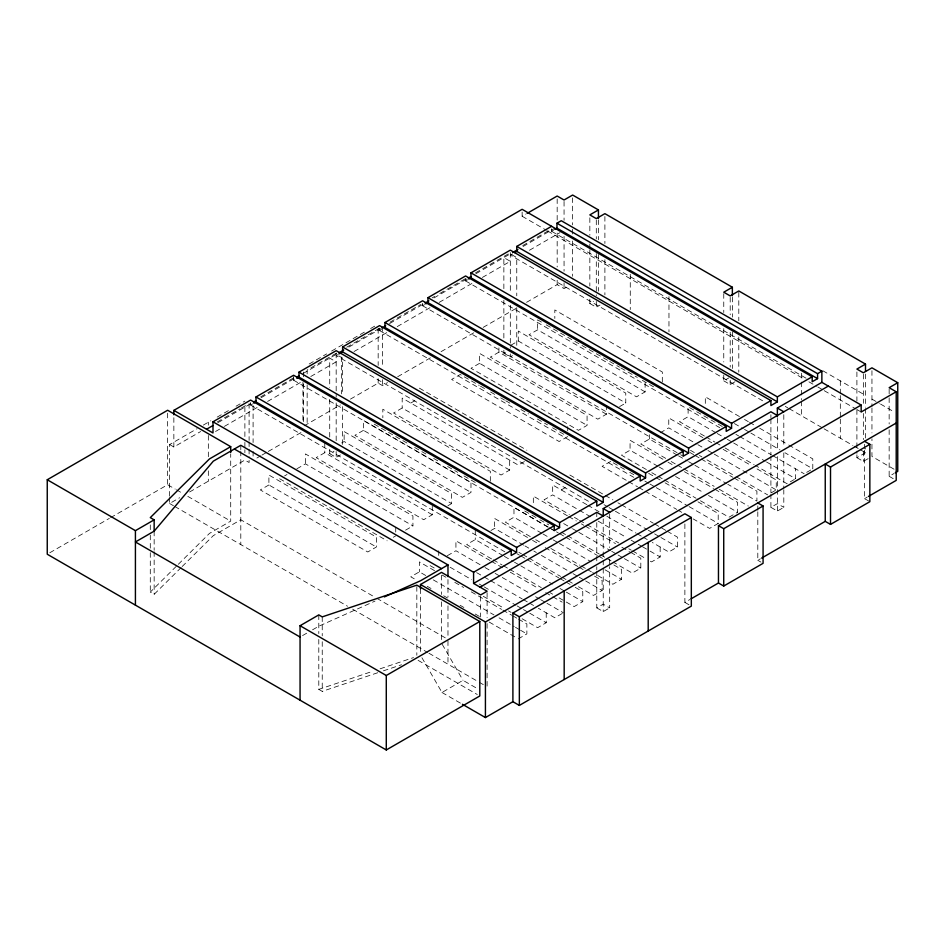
<?xml version="1.0" encoding="UTF-8"?>
<svg xmlns="http://www.w3.org/2000/svg" width="945" height="945" viewBox="0 0 945 945"><rect width="100%" height="100%" fill="white"/><g stroke="black" fill="none" stroke-linecap="round" stroke-linejoin="round"><path stroke-width="0.71" stroke-dasharray="4.72 3.54" d="M181.133 567.555L154.153 594.322L150.29 592.09L177.282 565.323M178.321 564.295L209.459 533.405L230.71 521.132L230.71 453.966M182.172 566.516L213.31 535.638L240.798 519.774L375.519 597.559M522.136 212.082L522.136 216.251L525.892 214.09M169.639 496.149L169.639 444.552L197.103 428.699M203.34 425.096L210.853 420.761M217.161 417.123L228.501 410.567M236.061 406.208L244.885 401.117M309.169 364.002L326.639 353.914M331.636 351.032L365.573 331.435M370.605 328.529L375.649 325.612M169.639 444.552L173.856 446.997L200.647 431.534M217.22 421.966L240.184 408.712M241.447 407.968L247.826 404.295M260.678 396.865L293.529 377.906M336.479 353.111L307.149 370.038L307.149 374.468M346.685 347.217L379.843 328.069M390.049 322.174L420.667 304.503M432.148 297.876L434.7 296.399M439.803 293.458L452.56 286.087M453.836 285.355L465.318 278.728M475.524 272.833L509.969 252.941M522.727 245.582L549.517 230.107M217.964 422.651L250.992 403.586M261.151 397.715L295.431 377.917M303.05 373.523L336.172 354.399L342.622 358.131L342.622 394.88M348.87 347.063L380.634 328.73M389.529 323.603L423.821 303.794M433.991 297.923L467.019 278.858M475.914 273.719L510.312 253.862L516.761 257.595L516.761 295.82M523.022 246.527L554.809 228.17M250.614 402.558L250.614 405.039L252.764 403.798M293.611 376.5L293.611 380.221L295.761 378.98M338.322 354.399L336.172 355.639L589.113 501.677M379.595 328.092L379.595 330.573L381.745 329.332M422.592 303.262L422.592 305.743L424.742 304.503M465.59 278.444L465.59 280.925L467.74 279.685M512.462 253.862L510.312 255.103L764.529 401.873M551.585 228.796L551.585 231.277L553.735 230.037M215.531 431.499L223.15 427.105M224.414 426.372L258.706 406.574M267.6 401.436L300.616 382.382M310.775 376.512L336.172 361.852L329.722 358.131L329.722 387.533M354.056 351.528L387.084 332.451M397.243 326.592L430.27 307.515M439.165 302.388L473.469 282.579M482.363 277.452L510.312 261.316L503.862 257.595L503.862 289.938M529.472 250.248L559.983 232.635M49.79 552.766L109.348 518.38M110.612 517.647L167.643 484.726L175.203 489.085M169.639 497.613L169.639 503.508L179.621 497.743M189.614 491.979L244.885 460.073L249.102 462.507L249.102 456.612M304.172 425.841L340.377 404.944M350.441 399.121L378.165 383.115L382.394 385.56L387.497 382.607M256.886 458.018L260.678 455.833M261.942 455.1L266.998 452.183M268.262 451.45L302.376 431.759M397.703 376.712L430.873 357.564M441.079 351.67L474.248 332.522M483.178 327.372L517.624 307.479M526.554 302.329L557.172 284.646L564.059 288.615L568.961 285.78M268.9 484.962L260.3 489.923L367.782 551.986L376.382 547.013L376.382 537.091L268.9 475.028L268.9 484.962L376.382 547.013M284.563 475.914L287.02 474.496M296.848 468.826L305.436 463.853L412.93 525.916L412.93 515.994L305.436 453.931L305.436 463.853M432.278 514.741L324.785 452.69L316.185 457.652L423.679 519.715L432.278 514.741L432.278 506.236M341.677 442.933L344.134 441.516L451.627 503.579L451.627 493.644L344.134 431.582L344.134 441.516M363.482 430.341L354.883 435.314L462.377 497.365L470.976 492.404L470.976 482.482L363.482 420.419L363.482 430.341L470.976 492.404M509.674 470.067L402.18 408.004L393.581 412.965L501.074 475.028L509.674 470.067L509.674 460.132M410.78 403.042L416.922 399.499M479.576 363.317L470.976 368.29L578.47 430.341L587.069 425.38L587.069 415.446L479.576 353.395L479.576 363.317L587.069 425.38M606.418 414.205L498.925 352.154L490.325 357.115L597.819 419.178L606.418 414.205L606.418 405.7M510.902 345.232L518.273 340.98L625.767 403.042L625.767 393.108L518.273 331.045L518.273 340.98M645.116 391.868L537.622 329.805L529.023 334.778L636.517 396.829L645.116 391.868L645.116 381.934M329.722 449.288L329.722 453.694L334.022 451.214M503.862 350.217L503.862 353.158L506.012 351.918M589.845 299.152L589.845 303.51L593.531 301.384M329.722 453.694L336.172 457.427L340.472 454.935M503.862 353.158L510.312 356.891L512.462 355.639M589.845 303.51L596.295 307.243L599.981 305.105M393.274 537.268L395.731 535.85M405.559 530.169L412.93 525.916M447.942 505.705L451.627 503.579M524.416 461.55L518.273 465.094L402.18 398.069L402.18 408.004M567.721 436.555L559.121 441.516L451.627 379.453L460.227 374.492L479.198 385.442M619.625 406.586L625.767 403.042M723.764 375.023L723.764 380.835L728.678 377.988M723.764 380.835L730.201 384.544L735.115 381.709M302.565 635.583L307.55 632.701M312.547 629.819L318.796 626.216L375 601.103M425.711 575.493L419.379 571.843L410.78 576.804L415.847 579.722M447.328 555.707L455.927 550.746L483.745 566.799M503.094 555.636L475.276 539.571L466.676 544.533L491.967 559.133M490.939 530.523L494.625 528.397L523.707 545.194M541.792 533.287L513.974 517.234L505.374 522.195L530.665 536.795M590.613 516.797L552.671 494.885L544.072 499.858L569.362 514.458M561.271 489.923L567.413 486.38M610.718 461.373L602.119 466.346L627.409 480.946M657.885 466.263L630.067 450.21L621.467 455.171L646.758 469.771M677.234 455.1L649.416 439.035L640.816 443.996L666.107 458.597M660.165 432.834L668.765 427.861L696.583 443.926M715.932 432.751L688.114 416.698L679.514 421.659L704.805 436.259M518.273 638.867L526.873 633.906L526.873 623.972L518.025 618.857M546.222 612.797L546.222 622.731L537.622 627.693L521.179 618.207M562.192 613.506L554.821 617.77L538.378 608.273M575.186 587.317L582.77 591.7L582.77 601.634L574.17 606.595L557.727 597.098M594.535 576.155L602.119 580.525L602.119 590.46L593.519 595.421L574.548 584.471M613.884 564.98L621.467 569.362L621.467 579.285L612.868 584.258L592.633 572.576M630.693 552.352L640.816 558.188L640.816 568.122L632.217 573.083L613.246 562.133M660.165 547.013L660.165 556.948L651.566 561.909L647.774 559.723M667.241 531.244L677.364 537.091L677.364 547.013L668.765 551.986L652.322 542.489M697.977 501.819L718.212 513.501L718.212 523.435L709.612 528.397L693.169 518.911M714.798 489.191L737.561 502.338L737.561 512.261L728.961 517.234L697.339 498.972M771.344 492.758L776.258 489.923L776.258 479.989L756.024 468.307M794.379 479.458L787.008 483.722L755.386 465.46M806.652 472.37L811.566 469.535M421.931 657.732L441.988 692.484L463.026 680.341L478.135 689.07M596.779 571.123L596.779 607.883L603.229 604.162L609.679 607.883L609.679 566.705M770.907 494.105L770.907 507.347L777.357 503.626L783.807 507.347L783.807 489.699M856.902 454.793L856.902 457.699L865.502 452.726L865.502 448.32M596.779 607.883L603.229 611.604L609.679 607.883M770.907 507.347L777.357 511.068L783.807 507.347M856.902 457.699L863.352 461.42L868.266 458.585M889.15 429.821L889.15 476.315L894.064 473.48M684.877 523.943L684.877 602.402L689.862 599.52M757.807 511.777L757.807 560.302L760.347 558.826M864.58 450.127L864.58 498.641L867.12 497.188M318.796 639.434L318.796 689.377L373.133 671.139M380.091 668.812L413.532 657.59M318.796 689.377L322.233 691.362L377.882 672.686M383.446 670.82L401.53 664.76M822.835 370.759L865.502 395.388M871.951 399.109L879.322 403.361M880.551 404.07L894.064 411.878M551.585 231.277L808.353 379.524M522.136 216.251L546.352 230.237M547.627 230.97L803.817 378.886M808.908 381.827L816.563 386.245M817.838 386.978L822.93 389.919M824.205 390.663L856.075 409.055M857.339 409.787L861.167 411.996M785.283 406.421L787.799 407.874M789.051 408.594L822.835 428.097M824.087 428.817L852.91 445.461M854.162 446.182L859.206 449.099M860.47 449.82L865.502 452.726M894.064 469.216L871.951 456.459L871.951 438.811M889.15 476.315L893.852 479.032M739.451 416.544L705.313 396.829L705.313 405.346M744.506 419.462L748.31 421.659M749.574 422.391L754.63 425.309M759.685 428.227L787.504 444.292M788.768 445.024L812.794 458.892L812.794 468.826L784.976 452.761M864.58 498.641L869.849 501.689M734.395 423.561L743.242 428.664M744.506 429.396L749.574 432.314M750.838 433.046L779.92 449.844M541.414 322.068L537.622 319.882L537.622 329.805M546.222 324.844L608.438 360.766M609.702 361.498L619.566 367.192M620.83 367.924L637.273 377.409M642.328 380.339L653.716 386.907M722.252 426.478L688.114 406.763L688.114 416.698M735.907 434.357L738.695 435.964M739.711 436.555L771.569 454.947M772.585 455.537L804.195 473.788M465.59 280.925L719.806 427.695M717.196 433.483L726.043 438.598M727.307 439.33L732.375 442.248M733.639 442.981L765.249 461.231M766.513 461.963L795.595 478.749L795.595 468.826M706.069 436.992L714.916 442.106M716.18 442.827L719.984 445.024M725.039 447.942L754.122 464.739M702.903 437.641L668.765 417.938L668.765 427.861M707.97 440.571L711.762 442.756M723.138 449.324L750.956 465.389M697.847 444.658L706.695 449.761M707.97 450.493L713.026 453.423M714.29 454.143L776.258 489.923M690.511 450.352L694.303 452.537M699.371 455.466L701.899 456.919M706.954 459.837L734.773 475.902M736.037 476.634L767.659 494.885M689.885 452.466L693.677 454.663M694.941 455.384L699.997 458.313M701.261 459.034L732.883 477.296M734.147 478.016L756.91 491.164L756.91 501.098L727.815 484.301M422.592 305.743L679.372 453.99M680.648 454.734L683.2 456.199M678.498 455.833L687.346 460.936M688.621 461.668L693.677 464.586M694.941 465.318L726.551 483.568M671.163 461.526L676.218 464.444M677.482 465.176L682.55 468.094M683.814 468.826L714.16 486.344M719.216 489.262L748.31 506.059M662.941 459.258L630.067 440.276L630.067 450.21M668.009 462.176L673.064 465.094M684.44 471.673L713.534 488.459M659.149 466.995L664.205 469.913M675.592 476.493L703.411 492.546M708.466 495.475L737.561 512.261M651.814 472.689L656.87 475.618M658.133 476.339L663.201 479.269M664.465 479.989L696.075 498.251M648.66 473.351L654.979 477.001M656.243 477.733L660.035 479.918M665.091 482.836L692.921 498.901M480.462 386.174L485.517 389.092M490.585 392.01L495.641 394.939M500.696 397.857L504.488 400.042M505.752 400.774L512.072 404.425M520.931 409.539L528.515 413.922M537.374 419.025L547.486 424.872M552.541 427.79L565.193 435.09M613.246 462.837L624.621 469.405M629.689 472.323L636.009 475.973M644.856 481.088L648.66 483.285M649.924 484.005L654.979 486.935M656.243 487.655L687.854 505.918M689.118 506.638L718.212 523.435M379.595 330.573L633.811 477.343M628.673 481.678L637.521 486.781M638.796 487.514L643.852 490.431M645.116 491.164L676.726 509.414M677.99 510.146L681.782 512.332M757.807 560.302L760.961 562.121M419.379 388.147L526.873 450.21M569.87 475.028L604.009 494.743M605.284 495.475L612.868 499.858M617.924 502.775L620.452 504.228M621.716 504.961L653.338 523.211M654.601 523.943L665.977 530.511M604.009 504.665L607.812 506.863M609.076 507.595L614.132 510.513M615.396 511.245L647.006 529.495M648.27 530.228L653.338 533.145M654.601 533.878L659.657 536.795M660.921 537.528L677.364 547.013M586.821 504.665L552.671 484.962L552.671 494.885M587.825 505.256L600.725 512.698M606.796 516.206L636.139 533.145M637.143 533.724L642.21 536.654M643.474 537.386L647.266 539.571M598.197 521.167L626.015 537.232M631.071 540.15L641.194 545.997M642.458 546.73L648.778 550.38M650.042 551.1L660.165 556.948M574.418 517.376L578.222 519.561M579.486 520.293L585.805 523.943M587.069 524.676L618.68 542.926M628.803 548.773L631.331 550.226M632.595 550.959L646.51 558.991M567.472 515.84L533.323 496.125L533.323 504.642M568.736 516.572L576.32 520.955M581.376 523.873L583.904 525.337M585.168 526.058L615.526 543.588M621.845 547.238L629.429 551.62M563.669 523.577L571.264 527.96M572.528 528.692L577.584 531.61M578.848 532.342L610.458 550.592M611.734 551.325L616.79 554.242M618.054 554.975L623.109 557.893M624.373 558.625L640.816 568.122M684.877 602.402L689.177 604.883M374.232 424.14L409.646 444.587M414.701 447.505L426.089 454.072M433.672 458.455L438.728 461.373M447.587 466.487L457.699 472.323M464.019 475.973L475.406 482.552M524.723 511.021L538.638 519.053M539.902 519.785L548.75 524.9M561.401 532.2L566.457 535.118M567.721 535.85L599.331 554.101M600.595 554.833L605.662 557.751M606.926 558.483L611.982 561.401M548.124 527.015L513.974 507.3L513.974 517.234M549.388 527.747L558.235 532.85M559.499 533.582L564.555 536.5M565.819 537.232L597.441 555.483M598.705 556.215L602.497 558.412M293.611 380.221L550.38 528.468M551.656 529.2L554.207 530.677M543.056 534.019L551.915 539.134M553.179 539.867L558.235 542.784M559.499 543.517L591.121 561.767M605.024 569.8L621.467 579.285M535.72 539.713L539.524 541.91M550.9 548.478L579.982 565.275M581.246 565.996L591.369 571.843M527.511 537.457L494.625 518.474L494.625 528.397M532.567 540.375L537.622 543.292M545.206 547.675L578.092 566.657M579.356 567.39L583.148 569.575M524.971 545.927L528.775 548.112M533.831 551.029L536.358 552.494M541.414 555.412L571.772 572.942M573.036 573.662L578.092 576.592M579.356 577.312L584.412 580.242M585.676 580.962L602.119 590.46M518.911 552.352L521.439 553.805M522.703 554.538L527.759 557.456M529.023 558.188L560.633 576.438M561.909 577.171L566.965 580.088M568.228 580.821L573.284 583.738M517.01 553.735L519.537 555.199M520.801 555.92L525.857 558.849M527.121 559.57L558.743 577.832M560.007 578.553L565.063 581.482M566.327 582.214L570.118 584.4M250.614 405.039L504.831 551.809M504.358 556.369L513.218 561.472M514.482 562.204L519.537 565.122M520.801 565.854L552.423 584.105M560.007 588.487L565.063 591.405M566.327 592.137L582.77 601.634M493.231 559.865L502.09 564.98M503.354 565.712L508.41 568.63M509.674 569.362L541.284 587.613M550.144 592.728L552.671 594.181M490.077 560.527L455.927 540.812L455.927 550.746M491.341 561.259L505.244 569.292M510.312 572.209L538.13 588.274M545.714 592.645L562.157 602.142M485.009 567.532L490.077 570.449M495.133 573.379L530.547 593.814M535.602 596.744L539.394 598.929M540.658 599.662L545.714 602.579M546.978 603.312L563.421 612.797M476.67 572.646L482.989 576.296M484.253 577.029L489.309 579.946M490.585 580.679L522.195 598.929M523.211 599.508L533.571 605.497M450.115 567.236L471.614 579.651M479.198 584.034L482.989 586.219M484.253 586.951L515.875 605.202M517.139 605.934L522.195 608.864M523.459 609.584L528.515 612.514M529.779 613.234L546.222 622.731M279.649 478.749L387.131 540.812M430.129 565.63L436.46 569.292M483.249 596.295L503.484 607.978M508.54 610.907L511.068 612.36M434.558 570.674L419.379 561.909L419.379 571.843M442.142 575.056L445.934 577.241M454.793 582.356L463.641 587.471M471.236 591.842L501.582 609.371M502.846 610.104L511.694 615.207M512.958 615.939L516.761 618.124M433.294 579.876L493.999 614.923M499.054 617.841L514.222 626.594M515.497 627.326L519.289 629.524M520.553 630.256L526.873 633.906M427.223 586.302L431.014 588.487M443.666 595.787L447.457 597.984M460.097 605.284L463.901 607.47M475.276 614.037L480.332 616.967M489.191 622.07L517.01 638.135M376.795 598.291L445.438 637.922M176.467 489.817L182.775 493.455M187.819 496.373L230.71 521.132M169.639 503.508L173.455 505.717M174.719 506.449L347.559 606.241M352.65 609.171L427.636 652.463M428.912 653.208L478.264 681.699M479.528 682.432L483.308 684.617M418.092 660.342L477.284 694.516M441.988 692.484L462.424 704.285M442.236 644.348L463.026 680.341M889.15 389.139L889.15 396.404M889.15 397.857L889.15 424.01M871.951 370.676L871.951 406.468M871.951 407.933L871.951 432.928M865.502 374.066L865.502 407.153M865.502 408.618L865.502 438.031M864.58 444.244L864.58 448.651M863.352 374.255L863.352 403.302M863.352 413.473L863.352 439.626M863.352 451.249L863.352 461.42M856.902 371.976L856.902 401.034M856.902 409.752L856.902 453.34M840.318 380.847L840.318 394.077M840.318 395.553L840.318 417.607M840.318 419.072L840.318 438.185M801.62 373.204L801.62 380.563M801.62 382.028L801.62 399.676M801.62 401.141L801.62 415.847M783.807 414.713L783.807 447.056M783.807 452.938L783.807 488.234M777.357 418.34L777.357 450.789M777.357 456.565L777.357 511.068M770.907 414.713L770.907 417.655M770.907 419.119L770.907 454.415M770.907 455.88L770.907 492.64M757.807 505.894L757.807 510.3M738.801 292.383L738.801 320.816M738.801 336.94L738.801 372.224M732.363 297.191L732.363 317.095M732.363 331.754L732.363 368.515M730.201 297.38L730.201 314.803M730.201 332.238L730.201 367.109M730.201 380.185L730.201 384.544M723.764 293.659L723.764 312.547M723.764 328.529L723.764 361.947M668.966 296.624L668.966 331.908M662.315 381.945L662.315 372.011L554.821 309.948L554.821 318.465M649.416 434.783L649.416 439.035M630.268 274.274L630.268 309.57M609.679 513.773L609.679 547.592M609.679 559.357L609.679 565.24M604.894 216.499L604.894 243.503M604.894 259.639L604.894 294.923M603.229 518.876L603.229 611.604M598.445 219.878L598.445 239.782M598.445 254.441L598.445 291.202M596.779 512.308L596.779 516.714M596.779 522.597L596.779 554.951M596.779 556.416L596.779 560.834M596.779 566.705L596.779 569.646M596.295 220.067L596.295 238.955M596.295 253.484L596.295 295.62M596.295 301.431L596.295 307.243M589.845 217.799L589.845 235.234M589.845 243.952L589.845 248.311M589.845 249.763L589.845 286.075M572.646 197.871L572.646 224.886M572.646 229.257L572.646 235.14M572.646 241.01L572.646 276.306M567.721 426.62L567.721 430.873M564.059 201.45L564.059 220.339M564.059 236.321L564.059 271.191M564.059 282.815L564.059 288.615M557.172 198.852L557.172 221.449M557.172 233.061L557.172 266.962M557.172 280.228L557.172 284.646M516.761 307.586L516.761 345.811M510.312 252.622L510.312 293.659M510.312 305.329L510.312 348.067M510.312 353.95L510.312 356.891M503.862 300.226L503.862 338.464M498.925 347.89L498.925 352.154M490.325 481.229L490.325 471.307L382.831 409.244L382.831 417.761M487.1 592.692L487.1 617.687M487.1 623.57L487.1 686.802M480.651 596.413L480.651 617.002M475.276 529.637L475.276 539.571M447.977 579.521L447.977 597.039M447.977 605.804L447.977 637.922M447.977 640.852L447.977 664.205M441.528 575.304L441.528 594.464M441.528 601.835L441.528 641.631M438.728 550.746L438.728 556.416M420.501 588.924L420.501 653.775M416.828 586.609L416.828 655.239M395.731 527.334L395.731 533.015M382.394 326.604L382.394 367.865M382.394 379.666L382.394 385.56M378.165 328.577L378.165 365.431M378.165 378.697L378.165 383.115M342.622 406.645L342.622 444.882M341.617 357.056L341.617 393.9M336.172 353.158L336.172 397.136M336.172 402.924L336.172 441.244M336.172 451.545L336.172 457.427M329.722 399.298L329.722 440.464M324.785 442.756L324.785 452.69M322.233 616.884L322.233 635.867M322.233 641.714L322.233 691.362M318.796 614.9L318.796 633.563M307.149 384.78L307.149 424.577M303.64 372.07L303.64 377.965M303.64 383.859L303.64 422.179M302.932 382.347L302.932 422.143M253.095 405.665L253.095 442.52M253.095 451.356L253.095 458.727M249.102 403.55L249.102 440.405M249.102 441.87L249.102 447.776M249.102 449.241L249.102 455.136M244.885 407.011L244.885 440.913M244.885 442.39L244.885 448.284M244.885 449.749L244.885 452.702M240.798 445.296L240.798 449.678M240.798 451.143L240.798 544.592M208.337 422.214L208.337 425.167M208.337 435.48L208.337 457.593M208.337 470.858L208.337 481.17M173.856 417.702L173.856 446.997M167.643 413.166L167.643 484.726M154.153 531.161L154.153 550.25M154.153 551.726L154.153 594.322M150.29 524.924L150.29 533.677M150.29 535.142L150.29 551.207M150.29 552.671L150.29 592.09"/><path stroke-width="1.42" d="M300.061 637.024L135.418 541.969L154.153 531.161L213.31 461.16L240.798 445.296L447.977 564.909L447.977 576.592M300.061 700.186L300.061 625.72L318.796 614.9L322.233 616.884L416.828 585.144L479.8 621.503L479.8 695.981L386.281 749.964L47.25 554.231L47.25 479.753L167.643 410.248L230.71 446.666L230.71 452.501M173.856 414.772L173.856 410.378L522.136 209.306L812.192 376.771L812.192 381.733L817.567 378.626L817.567 373.665L556.959 223.209L556.959 228.17L817.567 378.626M527.133 213.369L557.172 196.028L564.059 199.997L572.646 195.036L598.445 209.932L598.445 218.46M173.856 410.378L212.991 432.964L212.991 421.801L250.614 400.078L511.21 550.533L511.21 555.495L516.584 552.4L516.584 547.427L255.989 396.971L255.989 401.944L516.584 552.4M255.989 396.971L293.611 375.248L554.207 525.715L554.207 530.677L559.582 527.57L559.582 522.609L298.986 372.153L298.986 377.114L559.582 527.57M298.986 372.153L336.172 350.678L596.779 501.133L596.779 506.107L603.229 502.374L603.229 497.413L342.622 346.957L342.622 351.918L603.229 502.374M342.622 346.957L379.595 325.6L640.202 476.067L640.202 481.029L645.577 477.922L645.577 472.961L384.969 322.505L384.969 327.466L645.577 477.922M384.969 322.505L422.592 300.782L683.2 451.237L683.2 456.199L688.574 453.104L688.574 448.131L427.967 297.675L427.967 302.648L688.574 453.104M427.967 297.675L465.59 275.964L726.197 426.419L726.197 431.381L731.572 428.274L731.572 423.313L470.964 272.857L470.964 277.818L731.572 428.274M470.964 272.857L510.312 250.141L770.907 400.597L770.907 405.57L777.357 401.838L777.357 396.876L516.761 246.421L516.761 251.382L777.357 401.838M516.761 246.421L551.585 226.316M556.959 223.209L561.259 220.728L821.866 371.184L821.866 382.359L777.357 408.051L777.357 416.875M206.542 429.243L212.885 425.581M253.532 402.121L256.071 400.656M296.706 377.185L299.246 375.72M338.712 352.934L343.791 350.004M381.91 327.998L385.714 325.801M425.096 303.061L428.912 300.864M468.283 278.125L470.834 276.661M512.851 252.398L517.931 249.456M253.839 403.184L255.989 401.944M296.836 378.354L298.986 377.114M339.397 353.784L342.622 351.918M425.817 303.888L427.967 302.648M468.814 279.058L470.964 277.818M514.612 252.622L516.761 251.382M554.809 229.411L556.959 228.17M598.445 209.932L589.845 214.893L596.295 218.614L604.894 213.653L732.363 287.245L732.363 295.773M230.71 446.666L209.459 458.939L150.29 517.624L154.153 519.844L154.153 531.161M47.25 479.753L135.418 530.653L154.153 519.844M732.363 287.245L723.764 292.206L730.201 295.927L738.801 290.954L865.502 364.108L865.502 371.22M447.977 564.909L420.501 580.773L384.367 596.921M420.501 588.924L420.501 584.506L441.528 572.363L480.651 594.948L487.1 591.227L473.587 583.431L473.587 572.257L212.991 421.801M473.587 572.257L511.21 550.533M516.584 547.427L554.207 525.715M559.582 522.609L596.779 501.133M603.229 497.413L640.202 476.067M645.577 472.961L683.2 451.237M688.574 448.131L726.197 426.419M731.572 423.313L770.907 400.597M777.357 396.876L812.192 376.771M817.567 373.665L821.866 371.184M473.587 583.431L596.779 512.308L603.229 516.029M603.229 515.935L603.229 508.587L770.907 411.772L777.357 415.493M865.502 364.108L856.902 369.07L863.352 372.803L871.951 367.829L897.75 382.725L897.75 471.354L895.293 472.772M480.036 587.152L828.316 386.08M300.061 625.72L386.281 675.498L479.8 621.503M897.75 382.725L889.15 387.686L896.214 391.762L896.214 480.391L868.384 496.456M420.501 584.506L485.423 621.987L861.167 405.051L861.167 411.996L896.214 391.762M512.899 701.698L512.899 613.069L684.877 513.773L691.327 517.494L691.327 606.123L519.348 705.419L512.899 701.698L485.423 717.562L462.424 704.285M512.899 613.069L519.348 616.79L691.327 517.494M691.102 598.811L718.46 583.006L718.46 525.668L896.214 423.041M718.46 525.668L723.728 528.704L763.076 505.988L763.076 563.338L723.728 586.054L718.46 583.006M825.245 521.356L825.245 464.019L830.513 467.054L869.849 444.339L869.849 501.689L830.513 524.404L825.245 521.356L761.623 558.093M821.866 382.359L861.167 405.051M864.58 441.303L869.849 444.339M777.357 408.051L783.807 411.772M757.807 502.953L763.076 505.988M603.229 508.587L609.679 512.308M234.348 449.017L441.528 568.642M830.513 467.054L830.513 524.404M723.728 528.704L723.728 586.054M648.199 542.406L648.199 631.024M564.177 590.909L564.177 679.526M519.348 616.79L519.348 705.419M485.423 621.987L485.423 717.562M386.281 675.498L386.281 749.964M135.418 530.653L135.418 605.131"/></g></svg>
